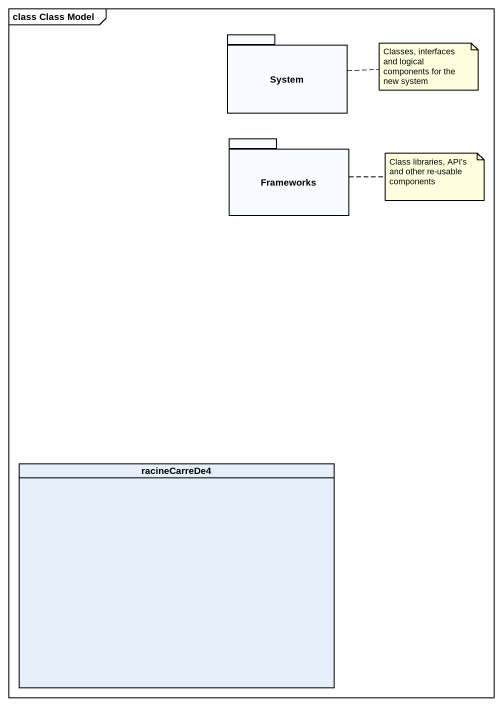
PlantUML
@startuml
mainframe class Class Model
hide circle
hide empty members
package System {
}
package Frameworks {
}
class racineCarreDe4
note right of System : Classes, interfaces and logical components for the new system
note right of Frameworks : Class libraries, API's and other re-usable components
@enduml
